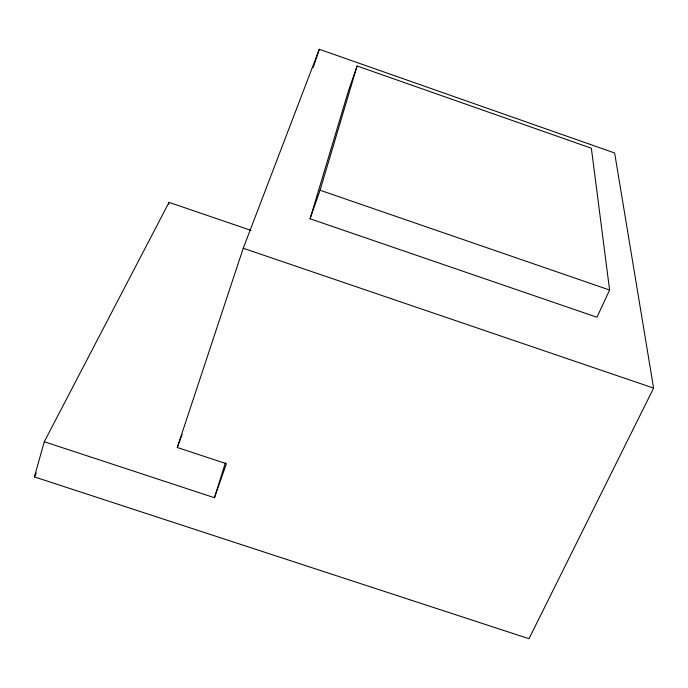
<?xml version="1.0" encoding="UTF-8"?>
<svg xmlns="http://www.w3.org/2000/svg" width="688" height="688" viewBox="0 0 688 688"><rect width="100%" height="100%" fill="white"/><g stroke="black" fill="none" stroke-linecap="round" stroke-linejoin="round"><path stroke-width="1.03" d="M44.281 441.739L214.458 497.716L226.404 463.721L177.28 447.484L243.242 248.248L319.309 49.278L614.642 152.985L653.6 388.092L529.003 638.722L34.4 476.896L44.281 441.739L169.033 202.367L251 230.377M310.064 218.784L320.066 190.232L357.098 65.996L591.362 148.23L609.602 290.035L596.96 317.245L310.064 218.784L348.696 90.094L357.098 65.996M168.431 204.379L169.033 202.367M214.458 497.716L225.337 462.912M313.212 67.51L319.309 49.278M177.28 447.484L182.131 434.42M34.4 476.896L36.352 473.077M243.242 248.248L653.6 388.092M320.066 190.232L609.602 290.035"/></g></svg>
